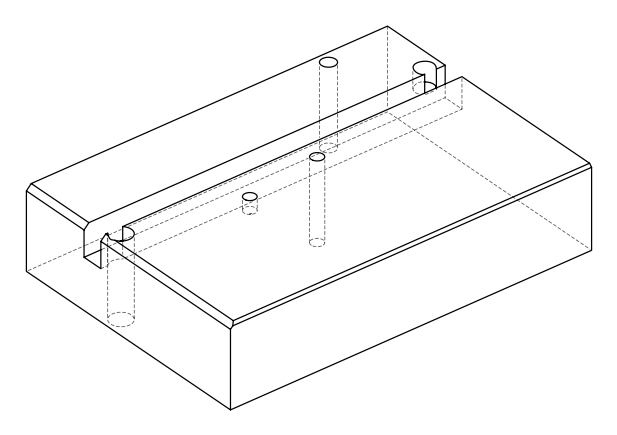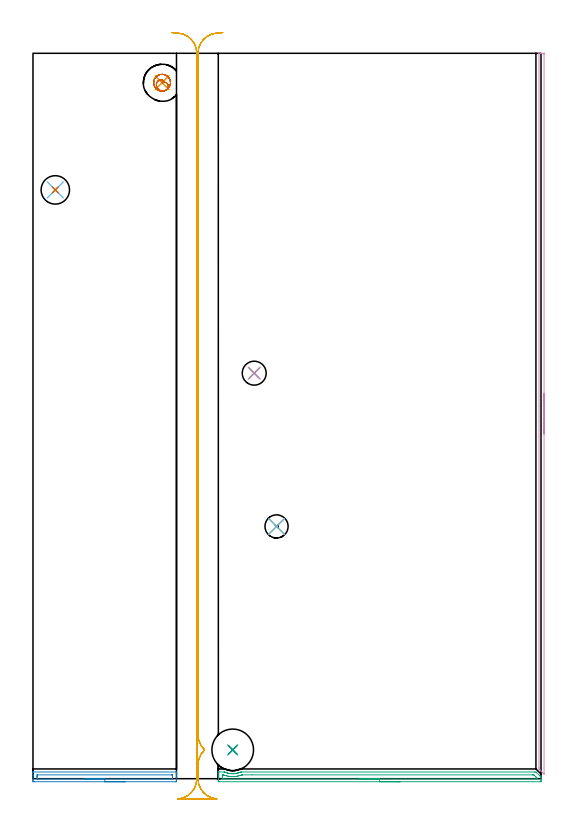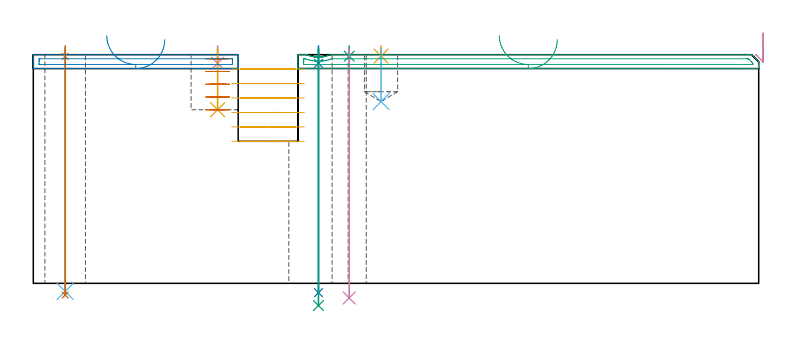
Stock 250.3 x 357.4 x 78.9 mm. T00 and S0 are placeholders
(PLAN: 17 operations, 9 tool changes, 19.7 min)
(1 SPOT_DRILL | STEP1HOLE | NXT0321_9005460120000 | 0.03 min | 2 mm3)
(2 SPOT_DRILL_1 | STEP1HOLE_1 | NXT0321_9005460120000 | 0.05 min | 183 mm3)
(3 SPOT_DRILL_2 | STEP1HOLE_2 | NXT0321_9005460120000 | 0.03 min | 1 mm3)
(4 SPOT_DRILL_3 | STEP1POCKET | NXT0321_9005460120000 | 0.05 min | 183 mm3)
(5 SPOT_DRILL_4 | STEP1POCKET_1 | NXT0321_9005460120000 | 0.03 min | 1 mm3)
(6 DRILL_THROUGH_HOLE_INTO_CENTER | STEP1HOLE | NXT0301_042 | 0.34 min | 3099 mm3)
(7 DRILL_TO_ENLARGE_THROUGH_HOLE | STEP1HOLE | NXT0301_104 | 0.34 min | 9019 mm3)
(8 DRILL_THROUGH_HOLE_INTO_CENTER_1 | STEP1HOLE_1 | NXT0301_065 | 0.34 min | 5323 mm3)
(9 DRILL_TO_ENLARGE_THROUGH_HOLE_1 | STEP1HOLE_1 | UGT0301_050 | 0.36 min | 20510 mm3)
(10 DRILL_THROUGH_HOLE_INTO_CENTER_2 | STEP1HOLE_2 | UGT0301_228 | 0.35 min | 8605 mm3)
(11 DRILL_BLIND_HOLE_INTO_CENTER | STEP1POCKET | UGT0301_228 | 0.09 min | 1634 mm3)
(12 DRILL_BLIND_HOLE_INTO_CENTER_1 | STEP1POCKET_1 | UGT0301_225 | 0.07 min | 1416 mm3)
(13 MILL_ROUGH_BLIND_HOLE_CONTOUR | STEP1POCKET | NXT0201_013 | Spiral | 0.92 min | 3175 mm3)
(14 AREA_MILL | FG_CHAMFER_SURFACE | UGT0205_001 | 1.31 min | 855 mm3)
(15 AREA_MILL_1 | FG_CHAMFER_SURFACE_1 | UGT0205_001 | 2.71 min | 1867 mm3)
(16 AREA_MILL_2 | FG_CHAMFER_SURFACE_2 | UGT0205_001 | 2.99 min | 1105 mm3)
(17 MILL_RECTANGULAR_SLOT | SLOT_RECTANGULAR | UGT0201_136 | Follow Part, ap 5, ae 75% | 9.71 min | 218938 mm3)
(TOOL NXT0321_9005460120000 | NC Spot Drill, 142deg, 12mm, Carbide, Uncoated | D12 PA142 FL30 Z2)
(TOOL NXT0301_042 | Carbide Drill 7.1mm [860.1-0710-057A1-MM 2214] | D7.1 PA140 FL85 Z2)
(TOOL NXT0301_104 | Carbide Drill 14mm [860.1-1400-112A1-MM 2214] | D14 PA140 FL123 Z2)
(TOOL NXT0301_065 | Carbide Drill 9.4mm [860.1-0940-075A1-MM 2214] | D9.4 PA140 FL98 Z2)
(TOOL UGT0301_050 | Twist Drill 20.5 mm | D20.5 PA118 FL145 Z2)
(TOOL UGT0301_228 | Twist Drill 11.8 mm | D11.8 PA118 FL93 Z2)
(TOOL UGT0301_225 | Twist Drill 11.4 mm | D11.4 PA118 FL92 Z2)
(TOOL NXT0201_013 | ENDMILL 10mm | D10 FL30 Z4)
(TOOL UGT0205_001 | Chamfer Mill 20 x 3 x 45 deg. | D20 FL50 Z2)
(TOOL UGT0201_136 | Carbide End Mill 20.0 | D20 FL30 Z4)
(OP 1 SPOT_DRILL)
G17 G21 G94 G90
T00 M6
G54
G17 G0 G90 X11. Y290.1 S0 M3
G43 Z88.9 H0
G94 G81 G98 Z78.297 F250. R81.9
G80
M5
M2
(OP 2 SPOT_DRILL_1)
G17 G21 G94 G90
T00 M6
G54
G17 G0 G90 X98.4 Y14.2 S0 M3
G43 Z88.9 H0
G94 G81 G98 Z75.9 F250. R81.9
G80
M5
M2
(OP 3 SPOT_DRILL_2)
G17 G21 G94 G90
T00 M6
G54
G17 G0 G90 X109. Y199.8 S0 M3
G43 Z88.9 H0
G94 G81 G98 Z78.392 F250. R81.9
G80
M5
M2
(OP 4 SPOT_DRILL_3)
G17 G21 G94 G90
T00 M6
G54
G17 G0 G90 X63.6 Y342.9 S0 M3
G43 Z88.9 H0
G94 G81 G98 Z75.9 F250. R81.9
G80
M5
M2
(OP 5 SPOT_DRILL_4)
G17 G21 G94 G90
T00 M6
G54
G17 G0 G90 X120. Y124.3 S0 M3
G43 Z88.9 H0
G94 G81 G98 Z78.409 F250. R81.9
G80
M5
M2
(OP 6 DRILL_THROUGH_HOLE_INTO_CENTER)
G17 G21 G94 G90
T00 M6
G54
G17 G0 G90 X11. Y290.1 S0 M3
G43 Z88.9 H1
G94 G73 G98 Z-2.792 F250. Q6.808 R80.9
G80
M5
M2
(OP 7 DRILL_TO_ENLARGE_THROUGH_HOLE)
G17 G21 G94 G90
T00 M6
G54
G17 G0 G90 X11. Y290.1 S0 M3
G43 Z88.9 H1
G94 G73 G98 Z-4.048 F250. Q13.825 R80.9
G80
M5
M2
(OP 8 DRILL_THROUGH_HOLE_INTO_CENTER_1)
G17 G21 G94 G90
T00 M6
G54
G17 G0 G90 X98.4 Y14.2 S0 M3
G43 Z88.9 H1
G94 G73 G98 Z-3.211 F250. Q9.123 R80.9
G80
M5
M2
(OP 9 DRILL_TO_ENLARGE_THROUGH_HOLE_1)
G17 G21 G94 G90
T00 M6
G54
G17 G0 G90 X98.4 Y14.2 S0 M3
G43 Z88.9 H0
G94 G73 G98 Z-7.659 F250. Q17.312 R80.9
G80
M5
M2
(OP 10 DRILL_THROUGH_HOLE_INTO_CENTER_2)
G17 G21 G94 G90
T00 M6
G54
G17 G0 G90 X109. Y199.8 S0 M3
G43 Z88.9 H0
G94 G73 G98 Z-5.045 F250. Q10.493 R80.9
G80
M5
M2
(OP 11 DRILL_BLIND_HOLE_INTO_CENTER)
G17 G21 G94 G90
T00 M6
G54
G17 G0 G90 X63.6 Y342.9 S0 M3
G43 Z88.9 H0
G94 G81 G98 Z59.9 F250. R80.9
G80
M5
M2
(OP 12 DRILL_BLIND_HOLE_INTO_CENTER_1)
G17 G21 G94 G90
T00 M6
G54
G17 G0 G90 X120. Y124.3 S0 M3
G43 Z88.9 H0
G94 G81 G98 Z62.7 F250. R80.9
G80
M5
M2
(OP 13 MILL_ROUGH_BLIND_HOLE_CONTOUR)
G17 G21 G94 G90
T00 M6
G54
G17 G0 G90 X63.6 Y342.9 S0 M3
G43 Z88.9 H0
Z77.5
G94 G3 X63.928 Y344.101 R0.645 F250.
X61.814 Y343.956 R1.871
X61.384 Y340.094 R2.736
X65.599 Y339.263 R3.345
X67.237 Y344.899 R4.15
X65.599 Y339.263 R-4.15
X66.418 Y342.081 R2.075
X63.6 Y342.9 R2.075
G0 Z73.1
G3 X63.928 Y344.101 R0.645
X61.814 Y343.956 R1.871
X61.384 Y340.094 R2.736
X65.599 Y339.263 R3.345
X67.237 Y344.899 R4.15
X65.599 Y339.263 R-4.15
X66.418 Y342.081 R2.075
X63.6 Y342.9 R2.075
G0 Z68.7
G3 X63.928 Y344.101 R0.645
X61.814 Y343.956 R1.871
X61.384 Y340.094 R2.736
X65.599 Y339.263 R3.345
X67.237 Y344.899 R4.15
X65.599 Y339.263 R-4.15
X66.418 Y342.081 R2.075
X63.6 Y342.9 R2.075
G0 Z64.3
G3 X63.928 Y344.101 R0.645
X61.814 Y343.956 R1.871
X61.384 Y340.094 R2.736
X65.599 Y339.263 R3.345
X67.237 Y344.899 R4.15
X65.599 Y339.263 R-4.15
X66.418 Y342.081 R2.075
X63.6 Y342.9 R2.075
G0 Z59.9
G3 X63.928 Y344.101 R0.645
X61.814 Y343.956 R1.871
X61.384 Y340.094 R2.736
X65.599 Y339.263 R3.345
X67.237 Y344.899 R4.15
X65.599 Y339.263 R-4.15
X66.418 Y342.081 R2.075
X63.6 Y342.9 R2.075
G0 Z88.9
M5
M2
(OP 14 AREA_MILL)
G17 G21 G94 G90
T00 M6
G54
G17 G0 G90 X45.35 Y-1.5 S1061 M3
G43 Z88.9 H0
Z84.1
G94 G1 X45.312 Z83.228 F250.
X45.198 Z82.364
X45.009 Z81.512
X44.747 Z80.68
X44.413 Z79.874
X44.01 Z79.1
X43.542 Z78.364
X43.01 Z77.672
X42.421 Z77.029
X41.778 Z76.44
X41.086 Z75.908
X40.35 Z75.44
X39.576 Z75.037
X38.77 Z74.703
X37.938 Z74.441
X37.087 Z74.252
X36.222 Z74.138
X35.35 Z74.1
X0.589 Y-1.499 Z74.101
X0.007 Y-1.491 Z74.105
X0.003 Y-1.473 Z74.122
X0. Y-0.886 Z74.709
Y-0.584 Z75.011
Y0.007 Z75.601
Y0.612 Z76.209
Y0.9 Z76.496
Y1.505 Z77.101
Y1.793 Z77.388
Y2.369 Z77.968
Y2.904 Z78.503
X0.003 Y3.247 Z78.838
X0.006 Y3.292 Z78.883
X0.008 Y3.297 Z78.888
X0.144 Y3.3 Z78.9
X70.556
X70.69 Y3.297 Z78.888
X70.693 Y3.248 Z78.84
X70.7 Y2.904 Z78.503
Y2.369 Z77.968
Y1.793 Z77.388
Y0.612 Z76.209
Y0.007 Z75.601
Y-0.584 Z75.011
X70.699 Y-0.886 Z74.709
X70.697 Y-1.473 Z74.122
X70.693 Y-1.491 Z74.105
X70.111 Y-1.5 Z74.1
X35.35
Y-0.086 Z75.514
X2.372
X2.279 Y-0.084 Z75.516
X2.095 Y-0.079 Z75.521
X2.009 Y-0.073 Z75.527
X2.005 Y-0.046 Z75.554
X2.002 Y0.007 Z75.607
X2. Y0.379 Z75.979
Y0.9 Z76.5
X2.001 Y1.272 Z76.872
X2.008 Y1.793 Z77.393
X2.012 Y1.879 Z77.479
X2.187 Y1.884 Z77.484
X2.28 Y1.885 Z77.485
X68.328 Y1.886 Z77.486
X68.421 Y1.884 Z77.484
X68.605 Y1.879 Z77.479
X68.691 Y1.873 Z77.473
X68.695 Y1.846 Z77.446
X68.698 Y1.793 Z77.393
X68.7 Y1.421 Z77.021
Y0.9 Z76.5
X68.699 Y0.528 Z76.128
X68.692 Y0.007 Z75.607
X68.688 Y-0.079 Z75.521
X68.513 Y-0.084 Z75.516
X68.42 Y-0.085 Z75.515
X35.35 Y-0.086 Z75.514
X34.478 Z75.552
X33.614 Z75.666
X32.762 Z75.855
X31.93 Z76.117
X31.124 Z76.451
X30.35 Z76.854
X29.614 Z77.323
X28.922 Z77.854
X28.279 Z78.443
X27.69 Z79.086
X27.159 Z79.778
X26.69 Z80.514
X26.287 Z81.288
X25.953 Z82.094
X25.691 Z82.926
X25.502 Z83.778
X25.388 Z84.643
X25.35 Z85.514
G0 Z88.9
M5
M2
(OP 15 AREA_MILL_1)
G17 G21 G94 G90
T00 M6
G54
G17 G0 G90 X180.8 Y-1.5 S1061 M3
G43 Z88.9 H0
Z84.1
G94 G1 X180.762 Z83.228 F250.
X180.648 Z82.364
X180.459 Z81.512
X180.197 Z80.68
X179.863 Z79.874
X179.46 Z79.1
X178.992 Z78.364
X178.46 Z77.672
X177.871 Z77.029
X177.228 Z76.44
X176.536 Z75.908
X175.8 Z75.44
X175.026 Z75.037
X174.22 Z74.703
X173.388 Z74.441
X172.536 Z74.252
X171.672 Z74.138
X170.8 Z74.1
X91.894 Y-1.499 Z74.101
X91.307 Y-1.491 Z74.105
X91.303 Y-1.477 Z74.118
X91.3 Y-0.886 Z74.709
Y-0.588 Z75.007
Y0.007 Z75.601
Y0.604 Z76.201
Y0.9 Z76.496
Y1.497 Z77.093
Y1.793 Z77.388
Y2.385 Z77.984
Y2.894 Z78.493
X91.307 Y3.247 Z78.839
X91.31 Y3.297 Z78.888
X91.448 Y3.3 Z78.9
X94.123
X94.311 Y3.295 Z78.89
X94.343 Y3.291 Z78.885
X94.568 Y3.2 Z78.795
X94.652 Y3.166 Z78.762
X94.845 Y3.097 Z78.693
X95.096 Y3.006 Z78.604
X95.542 Y2.864 Z78.463
X95.801 Y2.796 Z78.394
X95.987 Y2.746 Z78.345
X96.433 Y2.649 Z78.246
X96.878 Y2.573 Z78.168
X97.324 Y2.515 Z78.111
X97.462 Y2.503 Z78.1
X97.719 Y2.484 Z78.074
X97.769 Y2.479 Z78.071
X97.896 Y2.473 Z78.068
X97.923 Y2.472 Z78.067
X98.135 Y2.463 Z78.058
X98.214 Y2.459 Z78.055
X98.639 Y2.461 Z78.057
X98.66
X99.026 Y2.48 Z78.072
X99.105 Y2.483 Z78.078
X99.352 Y2.504 Z78.103
X99.551 Y2.522 Z78.121
X99.937 Y2.574 Z78.174
X99.995 Y2.583 Z78.181
X100.364 Y2.652 Z78.245
X100.442 Y2.664 Z78.261
X100.456 Y2.667 Z78.265
X100.543 Y2.686 Z78.285
X100.624 Y2.705 Z78.303
X100.809 Y2.749 Z78.342
X100.886 Y2.766 Z78.36
X101.333 Y2.887 Z78.485
X101.701 Y3.008 Z78.605
X101.777 Y3.032 Z78.63
X102.459 Y3.289 Z78.888
X102.495 Y3.301 Z78.898
X102.588 Y3.3 Z78.9
X247.032
X247.805 Y3.295 Z78.891
X247.923 Y3.177 Z78.776
X247.968 Y3.133 Z78.731
X249.587 Y1.514 Z77.112
X250.152 Y0.951 Z76.549
X250.203 Y0.9 Z76.498
X250.289 Y0.812 Z76.408
X250.3 Y0.605 Z76.204
Y-0.295 Z75.304
Y-0.886 Z74.709
Y-1.182 Z74.415
X250.298 Y-1.491 Z74.105
X250.152 Y-1.5 Z74.1
X170.8
Y-0.086 Z75.514
X93.677 Y-0.085 Z75.515
X93.584 Y-0.084 Z75.516
X93.4 Y-0.079 Z75.521
X93.309 Y-0.074 Z75.526
X93.306 Y-0.047 Z75.553
X93.304 Y0.007 Z75.607
X93.3 Y0.523 Z76.123
X93.301 Y0.9 Z76.5
X93.302 Y1.275 Z76.875
X93.31 Y1.793 Z77.393
X93.316 Y1.879 Z77.479
X93.492 Y1.883 Z77.483
X93.586 Y1.884 Z77.484
X93.677 Y1.882 Z77.482
X93.767 Y1.879 Z77.479
X94.049 Y1.793 Z77.393
X94.568 Y1.628 Z77.228
X94.805 Y1.556 Z77.156
X95.46 Y1.388 Z76.988
X95.974 Y1.278 Z76.878
X96.352 Y1.212 Z76.812
X96.496 Y1.19 Z76.79
X97.139 Y1.109 Z76.709
X97.243 Y1.099 Z76.699
X97.429 Y1.086 Z76.686
X98.135 Y1.047 Z76.647
X98.195 Y1.044 Z76.644
X98.215
X98.279 Y1.045 Z76.645
X99.026 Y1.066 Z76.666
X99.702 Y1.117 Z76.717
X99.918 Y1.137 Z76.737
X100.044 Y1.153 Z76.753
X100.637 Y1.245 Z76.845
X100.809 Y1.277 Z76.877
X101.237 Y1.365 Z76.965
X101.701 Y1.477 Z77.077
X101.948 Y1.545 Z77.145
X102.593 Y1.741 Z77.341
X102.631 Y1.754 Z77.354
X102.993 Y1.879 Z77.479
X103.115 Y1.882 Z77.482
X103.299 Y1.885 Z77.485
X107.939 Y1.886 Z77.486
X246.233 Y1.885 Z77.485
X246.418 Y1.882 Z77.482
X246.763 Y1.876 Z77.476
X246.851 Y1.793 Z77.393
X247.032 Y1.617 Z77.217
X247.75 Y0.9 Z76.5
X247.923 Y0.725 Z76.325
X248.274 Y0.366 Z75.966
X248.29 Y0.007 Z75.607
X248.284 Y-0.079 Z75.521
X248.108 Y-0.083 Z75.517
X248.015 Y-0.085 Z75.515
X170.8 Y-0.086 Z75.514
X169.928 Z75.552
X169.064 Z75.666
X168.212 Z75.855
X167.38 Z76.117
X166.574 Z76.451
X165.8 Z76.854
X165.064 Z77.323
X164.372 Z77.854
X163.729 Z78.443
X163.14 Z79.086
X162.608 Z79.778
X162.14 Z80.514
X161.737 Z81.288
X161.403 Z82.094
X161.141 Z82.926
X160.952 Z83.778
X160.838 Z84.643
X160.8 Z85.514
G0 Z88.9
M5
M2
(OP 16 AREA_MILL_2)
G17 G21 G94 G90
T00 M6
G54
G17 G0 G90 X251.8 Y189.85 S1061 M3
G43 Z88.9 H0
Z86.4
G94 G1 Y189.812 Z85.528 F250.
Y189.698 Z84.664
Y189.509 Z83.812
Y189.247 Z82.98
Y188.913 Z82.174
Y188.51 Z81.4
Y188.041 Z80.664
Y187.51 Z79.972
Y186.921 Z79.329
Y186.278 Z78.74
Y185.586 Z78.208
Y184.85 Z77.74
Y184.076 Z77.337
Y183.27 Z77.003
Y182.438 Z76.741
Y181.586 Z76.552
Y180.722 Z76.438
Y179.85 Z76.4
X251.799 Y2.474 Z76.401
X251.795 Y2.321 Z76.405
X251.792 Y2.308 Z76.406
X249.837 Y4.262 Z78.361
X249.674 Y4.424 Z78.521
X249.392 Y4.708 Z78.806
X249.306 Y4.798 Z78.892
X249.3 Y5.602 Z78.9
Y357.226
X249.302 Y357.39 Z78.888
X249.444 Y357.397 Z78.749
X249.592 Y357.4 Z78.607
X249.866 Z78.334
X250.55 Z77.645
X251.767 Y357.399 Z76.43
X251.791 Y357.397 Z76.405
X251.8 Y357.035 Z76.4
Y179.85
Y178.978 Z76.438
Y178.113 Z76.552
Y177.262 Z76.741
Y176.43 Z77.003
Y175.624 Z77.337
Y174.85 Z77.74
Y174.114 Z78.208
Y173.422 Z78.74
Y172.779 Z79.329
Y172.19 Z79.972
Y171.658 Z80.664
Y171.19 Z81.4
Y170.787 Z82.174
Y170.453 Z82.98
Y170.191 Z83.812
Y170.002 Z84.664
Y169.888 Z85.528
Y169.85 Z86.4
G0 Z88.9
M5
M2
(OP 17 MILL_RECTANGULAR_SLOT)
G17 G21 G94 G90
T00 M6
G54
G17 G0 G90 X68.483 Y367.602 S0 M3
G43 Z88.9 H0
Z73.917
G94 G1 X71.474 Y367.37 F250.
G2 X80.7 Y357.4 R10. F500.
G1 Y0.
G2 X71.474 Y-9.97 R10.
G1 Y-10.
X90.526
Y-9.97
G2 X81.3 Y0. R10.
G1 Y6.807
G2 X84.566 Y14.2 R10.
X81.3 Y21.593 R10.
G1 Y357.4
G2 X90.526 Y367.37 R10.
G1 X93.517 Y367.602 F250.
G0 X68.483 Z68.933
G1 X71.474 Y367.37
G2 X80.7 Y357.4 R10. F500.
G1 Y0.
G2 X71.474 Y-9.97 R10.
G1 Y-10.
X90.526
Y-9.97
G2 X81.3 Y0. R10.
G1 Y6.807
G2 X84.566 Y14.2 R10.
X81.3 Y21.593 R10.
G1 Y357.4
G2 X90.526 Y367.37 R10.
G1 X93.517 Y367.602 F250.
G0 X68.483 Z63.95
G1 X71.474 Y367.37
G2 X80.7 Y357.4 R10. F500.
G1 Y0.
G2 X71.474 Y-9.97 R10.
G1 Y-10.
X90.526
Y-9.97
G2 X81.3 Y0. R10.
G1 Y6.807
G2 X84.566 Y14.2 R10.
X81.3 Y21.593 R10.
G1 Y357.4
G2 X90.526 Y367.37 R10.
G1 X93.517 Y367.602 F250.
G0 X68.483 Z58.967
G1 X71.474 Y367.37
G2 X80.7 Y357.4 R10. F500.
G1 Y0.
G2 X71.474 Y-9.97 R10.
G1 Y-10.
X90.526
Y-9.97
G2 X81.3 Y0. R10.
G1 Y6.807
G2 X84.566 Y14.2 R10.
X81.3 Y21.593 R10.
G1 Y357.4
G2 X90.526 Y367.37 R10.
G1 X93.517 Y367.602 F250.
G0 X68.483 Z53.983
G1 X71.474 Y367.37
G2 X80.7 Y357.4 R10. F500.
G1 Y0.
G2 X71.474 Y-9.97 R10.
G1 Y-10.
X90.526
Y-9.97
G2 X81.3 Y0. R10.
G1 Y6.807
G2 X84.566 Y14.2 R10.
X81.3 Y21.593 R10.
G1 Y357.4
G2 X90.526 Y367.37 R10.
G1 X93.517 Y367.602 F250.
G0 X68.483 Z49.
G1 X71.474 Y367.37
G2 X80.7 Y357.4 R10. F500.
G1 Y0.
G2 X71.474 Y-9.97 R10.
G1 Y-10.
X90.526
Y-9.97
G2 X81.3 Y0. R10.
G1 Y6.807
G2 X84.566 Y14.2 R10.
X81.3 Y21.593 R10.
G1 Y357.4
G2 X90.526 Y367.37 R10.
G1 X93.517 Y367.602 F250.
G0 Z88.9
M5
M2
